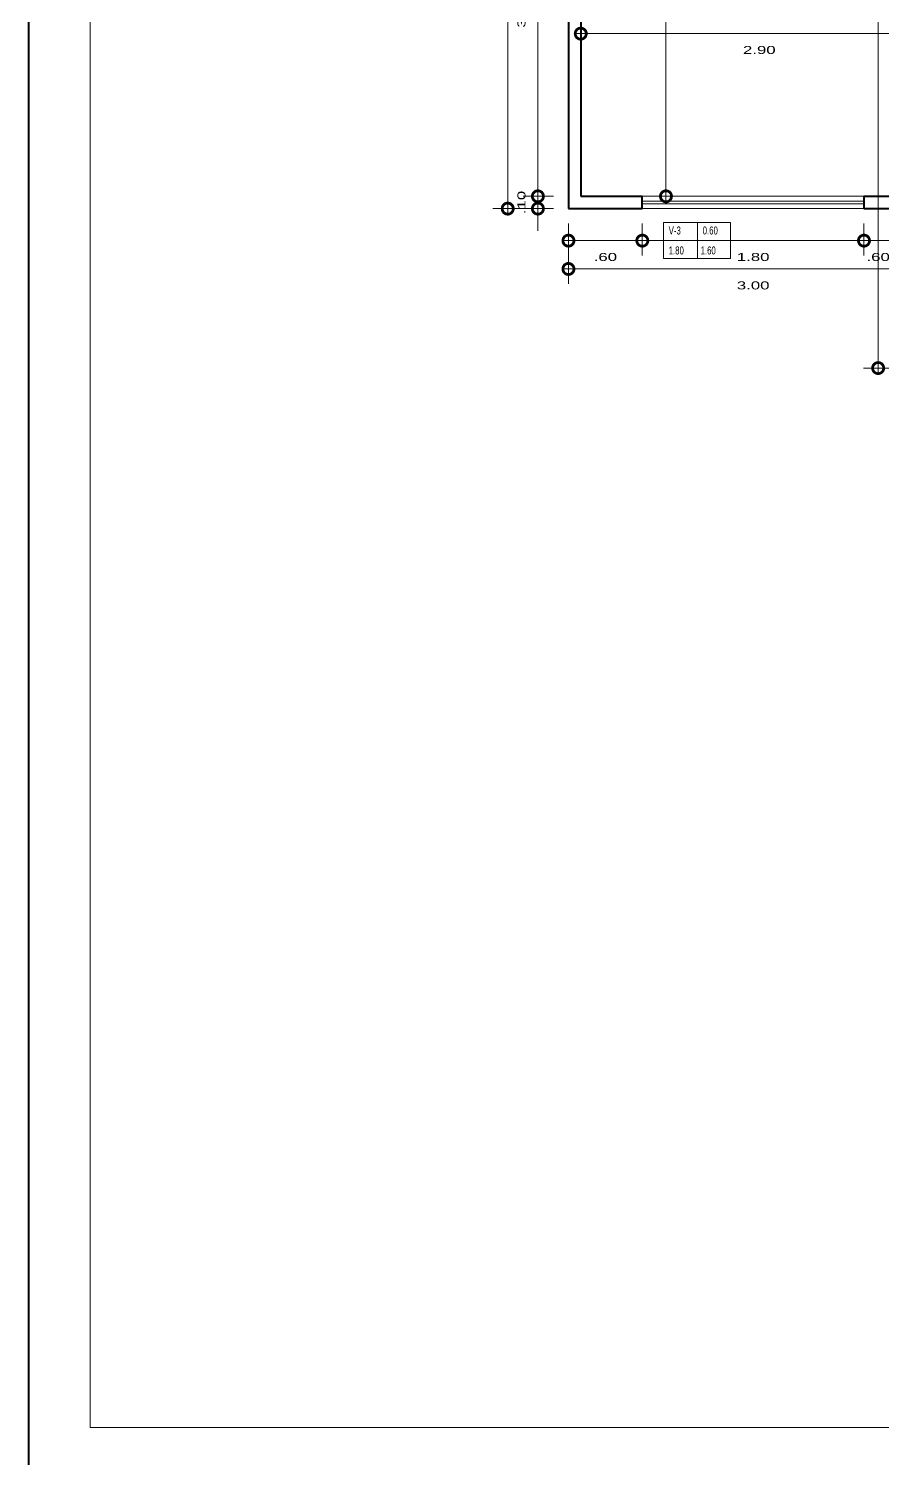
# Model space of a CAD drawing. Header units: inches. Extents: x 155.3 to 248.5, y 20.6 to 88.6.
# Drawn here: x 155.32 to 162.26, y 54.82 to 66.43 of the extents above; entities that cross this region are included whole.
import ezdxf

# ---------------------------------------------------------------- set-up
doc = ezdxf.new("R2010")
doc.units = ezdxf.units.IN
doc.header["$MEASUREMENT"] = 0
doc.linetypes.add('CONTINUA', pattern=[0])
for name, color, linetype in [('COTAS', 252, 'Continuous'), ('MURO', 7, 'Continuous'), ('MURO BAJO', 144, 'Continuous'), ('TEXTOS PLANTA', 7, 'Continuous'), ('VENTANAS', 40, 'Continuous')]:
    doc.layers.add(name, color=color, linetype=linetype)
doc.styles.add('Celso', font='swissel.ttf', dxfattribs={"width": 1.5})
doc.styles.get("Standard").update_dxf_attribs({"font": 'arial.ttf'})
doc.dimstyles.new('PLANTA 1-50', dxfattribs={"dimtxt": 0.065, "dimasz": 0.18, "dimexe": 0.12, "dimexo": 0.12, "dimgap": 0.1, "dimtad": 2, "dimzin": 4, "dimdsep": 46, "dimtxsty": 'Celso', "dimblk": 'DOTSMALL', "dimcen": 0.065, "dimdle": 0.05, "dimclrd": 14, "dimclre": 251, "dimclrt": 256, "dimaunit": 1, "dimadec": 4, "dimazin": 1, "dimtfac": 1, "dimtix": 1, "dimtmove": 0, "dimatfit": 3, "dimldrblk": 'DOTSMALL', "dimfxl": 1, "dimlwd": 9, "dimlwe": 9, "dimarcsym": 0})

# ---------------------------------------------------------------- blocks, each defined once
blk = doc.blocks.new('_DotSmall')
at = {"color": 0, "linetype": 'ByBlock', "lineweight": 0, "const_width": 0.5}
blk.add_lwpolyline([(-0.0625, 0, 1), (0.0625, 0, 1)], format="xyb", close=True, dxfattribs=at)
blk = doc.blocks.new('*D24')
at = {"layer": 'COTAS', "color": 251, "linetype": 'CONTINUA', "lineweight": 9, "transparency": 16777216}
blk.add_line((159.708, 64.848), (159.708, 64.588), dxfattribs=at)
at = {"layer": 'COTAS', "color": 251, "linetype": 'Continuous', "lineweight": 9, "transparency": 16777216}
blk.add_line((160.308, 64.848), (160.308, 64.588), dxfattribs=at)
at = {"layer": 'COTAS', "color": 14, "linetype": 'CONTINUA', "lineweight": 9, "transparency": 16777216}
blk.add_line((159.658, 64.708), (160.358, 64.708), dxfattribs=at)
at = {"layer": 'Defpoints', "color": 0, "lineweight": 0, "transparency": 16777216}
for p in [(159.708, 64.968), (160.308, 64.968), (160.308, 64.708)]:
    blk.add_point(p, dxfattribs=at)
at = {"layer": 'COTAS', "color": 14, "lineweight": 9, "transparency": 16777216, "xscale": 0.18, "yscale": 0.18, "zscale": 0.18, "rotation": 180}
blk.add_blockref('_DotSmall', (159.708, 64.708), dxfattribs=at)
at = {"layer": 'COTAS', "color": 14, "lineweight": 9, "transparency": 16777216, "xscale": 0.18, "yscale": 0.18, "zscale": 0.18}
blk.add_blockref('_DotSmall', (160.308, 64.708), dxfattribs=at)
at = {"layer": 'COTAS', "lineweight": 0, "transparency": 16777216, "insert": (160.008, 64.575), "char_height": 0.065, "attachment_point": 5, "style": 'Celso'}
blk.add_mtext('.60', dxfattribs=at)
blk = doc.blocks.new('*D25')
at = {"layer": 'COTAS', "color": 251, "linetype": 'CONTINUA', "lineweight": 9, "transparency": 16777216}
blk.add_line((160.308, 64.848), (160.308, 64.588), dxfattribs=at)
at = {"layer": 'COTAS', "color": 251, "linetype": 'Continuous', "lineweight": 9, "transparency": 16777216}
blk.add_line((162.108, 64.848), (162.108, 64.588), dxfattribs=at)
at = {"layer": 'COTAS', "color": 14, "linetype": 'CONTINUA', "lineweight": 9, "transparency": 16777216}
blk.add_line((160.258, 64.708), (162.158, 64.708), dxfattribs=at)
at = {"layer": 'Defpoints', "color": 0, "lineweight": 0, "transparency": 16777216}
for p in [(160.308, 64.968), (162.108, 64.968), (162.108, 64.708)]:
    blk.add_point(p, dxfattribs=at)
at = {"layer": 'COTAS', "color": 14, "lineweight": 9, "transparency": 16777216, "xscale": 0.18, "yscale": 0.18, "zscale": 0.18, "rotation": 180}
blk.add_blockref('_DotSmall', (160.308, 64.708), dxfattribs=at)
at = {"layer": 'COTAS', "color": 14, "lineweight": 9, "transparency": 16777216, "xscale": 0.18, "yscale": 0.18, "zscale": 0.18}
blk.add_blockref('_DotSmall', (162.108, 64.708), dxfattribs=at)
at = {"layer": 'COTAS', "lineweight": 0, "transparency": 16777216, "insert": (161.208, 64.575), "char_height": 0.065, "attachment_point": 5, "style": 'Celso'}
blk.add_mtext('1.80', dxfattribs=at)
blk = doc.blocks.new('*D26')
at = {"layer": 'COTAS', "color": 251, "linetype": 'CONTINUA', "lineweight": 9, "transparency": 16777216}
blk.add_line((162.108, 64.848), (162.108, 64.588), dxfattribs=at)
at = {"layer": 'COTAS', "color": 251, "linetype": 'Continuous', "lineweight": 9, "transparency": 16777216}
blk.add_line((162.708, 64.848), (162.708, 64.588), dxfattribs=at)
at = {"layer": 'COTAS', "color": 14, "linetype": 'CONTINUA', "lineweight": 9, "transparency": 16777216}
blk.add_line((162.058, 64.708), (162.758, 64.708), dxfattribs=at)
at = {"layer": 'Defpoints', "color": 0, "lineweight": 0, "transparency": 16777216}
for p in [(162.108, 64.968), (162.708, 64.968), (162.708, 64.708)]:
    blk.add_point(p, dxfattribs=at)
at = {"layer": 'COTAS', "color": 14, "lineweight": 9, "transparency": 16777216, "xscale": 0.18, "yscale": 0.18, "zscale": 0.18, "rotation": 180}
blk.add_blockref('_DotSmall', (162.108, 64.708), dxfattribs=at)
at = {"layer": 'COTAS', "color": 14, "lineweight": 9, "transparency": 16777216, "xscale": 0.18, "yscale": 0.18, "zscale": 0.18}
blk.add_blockref('_DotSmall', (162.708, 64.708), dxfattribs=at)
at = {"layer": 'COTAS', "lineweight": 0, "transparency": 16777216, "insert": (162.223, 64.575), "char_height": 0.065, "attachment_point": 5, "style": 'Celso'}
blk.add_mtext('.60', dxfattribs=at)
blk = doc.blocks.new('*D93')
at = {"layer": 'COTAS', "color": 14, "linetype": 'CONTINUA', "lineweight": 9, "transparency": 16777216}
for p, q in [((159.46, 65.068), (159.46, 65.248)), ((159.46, 64.968), (159.46, 65.068)), ((159.46, 64.968), (159.46, 64.788))]:
    blk.add_line(p, q, dxfattribs=at)
at = {"layer": 'COTAS', "color": 251, "linetype": 'Continuous', "lineweight": 9, "transparency": 16777216}
blk.add_line((159.588, 65.068), (159.34, 65.068), dxfattribs=at)
at = {"layer": 'COTAS', "color": 251, "linetype": 'CONTINUA', "lineweight": 9, "transparency": 16777216}
blk.add_line((159.588, 64.968), (159.34, 64.968), dxfattribs=at)
at = {"layer": 'Defpoints', "color": 0, "lineweight": 0, "transparency": 16777216}
for p in [(159.46, 65.068), (159.708, 65.068), (159.708, 64.968)]:
    blk.add_point(p, dxfattribs=at)
at = {"layer": 'COTAS', "color": 14, "lineweight": 9, "transparency": 16777216, "xscale": 0.18, "yscale": 0.18, "zscale": 0.18}
for p, rotation in [((159.46, 65.068), 270), ((159.46, 64.968), 90)]:
    blk.add_blockref('_DotSmall', p, dxfattribs=dict(at, rotation=rotation))
at = {"layer": 'COTAS', "lineweight": 0, "transparency": 16777216, "insert": (159.327, 65.018), "char_height": 0.065, "attachment_point": 5, "rotation": 90, "style": 'Celso'}
blk.add_mtext('.10', dxfattribs=at)
blk = doc.blocks.new('*D94')
at = {"layer": 'COTAS', "color": 251, "linetype": 'Continuous', "lineweight": 9, "transparency": 16777216}
blk.add_line((159.588, 68.073), (159.34, 68.073), dxfattribs=at)
at = {"layer": 'COTAS', "color": 14, "linetype": 'CONTINUA', "lineweight": 9, "transparency": 16777216}
blk.add_line((159.46, 65.018), (159.46, 68.123), dxfattribs=at)
at = {"layer": 'COTAS', "color": 251, "linetype": 'CONTINUA', "lineweight": 9, "transparency": 16777216}
blk.add_line((159.588, 65.068), (159.34, 65.068), dxfattribs=at)
at = {"layer": 'Defpoints', "color": 0, "lineweight": 0, "transparency": 16777216}
for p in [(159.46, 68.073), (159.708, 68.073), (159.708, 65.068)]:
    blk.add_point(p, dxfattribs=at)
at = {"layer": 'COTAS', "color": 14, "lineweight": 9, "transparency": 16777216, "xscale": 0.18, "yscale": 0.18, "zscale": 0.18}
for p, rotation in [((159.46, 68.073), 90), ((159.46, 65.068), 270)]:
    blk.add_blockref('_DotSmall', p, dxfattribs=dict(at, rotation=rotation))
at = {"layer": 'COTAS', "lineweight": 0, "transparency": 16777216, "insert": (159.327, 66.57), "char_height": 0.065, "attachment_point": 5, "rotation": 90, "style": 'Celso'}
blk.add_mtext('3.01', dxfattribs=at)
blk = doc.blocks.new('*D98')
at = {"layer": 'COTAS', "color": 14, "linetype": 'CONTINUA', "lineweight": 9, "transparency": 16777216}
blk.add_line((159.215, 64.918), (159.215, 69.218), dxfattribs=at)
at = {"layer": 'COTAS', "color": 251, "linetype": 'Continuous', "lineweight": 9, "transparency": 16777216}
blk.add_line((159.588, 69.168), (159.095, 69.168), dxfattribs=at)
at = {"layer": 'COTAS', "color": 251, "linetype": 'CONTINUA', "lineweight": 9, "transparency": 16777216}
blk.add_line((159.588, 64.968), (159.095, 64.968), dxfattribs=at)
at = {"layer": 'Defpoints', "color": 0, "lineweight": 0, "transparency": 16777216}
for p in [(159.215, 69.168), (159.708, 69.168), (159.708, 64.968)]:
    blk.add_point(p, dxfattribs=at)
at = {"layer": 'COTAS', "color": 14, "lineweight": 9, "transparency": 16777216, "xscale": 0.18, "yscale": 0.18, "zscale": 0.18}
for p, rotation in [((159.215, 69.168), 90), ((159.215, 64.968), 270)]:
    blk.add_blockref('_DotSmall', p, dxfattribs=dict(at, rotation=rotation))
at = {"layer": 'COTAS', "lineweight": 0, "transparency": 16777216, "insert": (159.081, 67.068), "char_height": 0.065, "attachment_point": 5, "rotation": 90, "style": 'Celso'}
blk.add_mtext('4.20', dxfattribs=at)
blk = doc.blocks.new('*D99')
at = {"layer": 'COTAS', "color": 251, "linetype": 'CONTINUA', "lineweight": 9, "transparency": 16777216}
blk.add_line((159.708, 64.848), (159.708, 64.358), dxfattribs=at)
at = {"layer": 'COTAS', "color": 251, "linetype": 'Continuous', "lineweight": 9, "transparency": 16777216}
blk.add_line((162.708, 64.848), (162.708, 64.358), dxfattribs=at)
at = {"layer": 'COTAS', "color": 14, "linetype": 'CONTINUA', "lineweight": 9, "transparency": 16777216}
blk.add_line((159.658, 64.478), (162.758, 64.478), dxfattribs=at)
at = {"layer": 'Defpoints', "color": 0, "lineweight": 0, "transparency": 16777216}
for p in [(159.708, 64.968), (162.708, 64.968), (162.708, 64.478)]:
    blk.add_point(p, dxfattribs=at)
at = {"layer": 'COTAS', "color": 14, "lineweight": 9, "transparency": 16777216, "xscale": 0.18, "yscale": 0.18, "zscale": 0.18, "rotation": 180}
blk.add_blockref('_DotSmall', (159.708, 64.478), dxfattribs=at)
at = {"layer": 'COTAS', "color": 14, "lineweight": 9, "transparency": 16777216, "xscale": 0.18, "yscale": 0.18, "zscale": 0.18}
blk.add_blockref('_DotSmall', (162.708, 64.478), dxfattribs=at)
at = {"layer": 'COTAS', "lineweight": 0, "transparency": 16777216, "insert": (161.208, 64.344), "char_height": 0.065, "attachment_point": 5, "style": 'Celso'}
blk.add_mtext('3.00', dxfattribs=at)
blk = doc.blocks.new('*D111')
at = {"layer": 'COTAS', "color": 251, "linetype": 'CONTINUA', "lineweight": 9, "transparency": 16777216}
blk.add_line((162.588, 70.023), (162.103, 70.023), dxfattribs=at)
at = {"layer": 'COTAS', "color": 14, "linetype": 'CONTINUA', "lineweight": 9, "transparency": 16777216}
blk.add_line((162.223, 70.073), (162.223, 63.623), dxfattribs=at)
at = {"layer": 'COTAS', "color": 251, "linetype": 'Continuous', "lineweight": 9, "transparency": 16777216}
blk.add_line((162.588, 63.673), (162.103, 63.673), dxfattribs=at)
at = {"layer": 'Defpoints', "color": 0, "lineweight": 0, "transparency": 16777216}
for p in [(162.708, 70.023), (162.223, 63.673), (162.708, 63.673)]:
    blk.add_point(p, dxfattribs=at)
at = {"layer": 'COTAS', "color": 14, "lineweight": 9, "transparency": 16777216, "xscale": 0.18, "yscale": 0.18, "zscale": 0.18}
for p, rotation in [((162.223, 70.023), 90), ((162.223, 63.673), 270)]:
    blk.add_blockref('_DotSmall', p, dxfattribs=dict(at, rotation=rotation))
at = {"layer": 'COTAS', "lineweight": 0, "transparency": 16777216, "insert": (162.09, 66.848), "char_height": 0.065, "attachment_point": 5, "rotation": 90, "style": 'Celso'}
blk.add_mtext('6.35', dxfattribs=at)
blk = doc.blocks.new('*D245')
at = {"layer": 'COTAS', "color": 251, "linetype": 'CONTINUA', "lineweight": 9, "transparency": 16777216}
blk.add_line((159.808, 66.948), (159.808, 66.269), dxfattribs=at)
at = {"layer": 'COTAS', "color": 251, "linetype": 'Continuous', "lineweight": 9, "transparency": 16777216}
blk.add_line((162.708, 66.948), (162.708, 66.269), dxfattribs=at)
at = {"layer": 'COTAS', "color": 14, "linetype": 'CONTINUA', "lineweight": 9, "transparency": 16777216}
blk.add_line((159.758, 66.389), (162.758, 66.389), dxfattribs=at)
at = {"layer": 'Defpoints', "color": 0, "lineweight": 0, "transparency": 16777216}
for p in [(159.808, 67.068), (162.708, 67.068), (162.708, 66.389)]:
    blk.add_point(p, dxfattribs=at)
at = {"layer": 'COTAS', "color": 14, "lineweight": 9, "transparency": 16777216, "xscale": 0.18, "yscale": 0.18, "zscale": 0.18, "rotation": 180}
blk.add_blockref('_DotSmall', (159.808, 66.389), dxfattribs=at)
at = {"layer": 'COTAS', "color": 14, "lineweight": 9, "transparency": 16777216, "xscale": 0.18, "yscale": 0.18, "zscale": 0.18}
blk.add_blockref('_DotSmall', (162.708, 66.389), dxfattribs=at)
at = {"layer": 'COTAS', "lineweight": 0, "transparency": 16777216, "insert": (161.258, 66.256), "char_height": 0.065, "attachment_point": 5, "style": 'Celso'}
blk.add_mtext('2.90', dxfattribs=at)
blk = doc.blocks.new('*D246')
at = {"layer": 'COTAS', "color": 14, "linetype": 'CONTINUA', "lineweight": 9, "transparency": 16777216}
blk.add_line((160.5, 68.52), (160.5, 65.018), dxfattribs=at)
at = {"layer": 'COTAS', "color": 251, "linetype": 'CONTINUA', "lineweight": 9, "transparency": 16777216}
blk.add_line((160.687, 68.47), (160.38, 68.47), dxfattribs=at)
at = {"layer": 'COTAS', "color": 251, "linetype": 'Continuous', "lineweight": 9, "transparency": 16777216}
blk.add_line((160.687, 65.068), (160.38, 65.068), dxfattribs=at)
at = {"layer": 'Defpoints', "color": 0, "lineweight": 0, "transparency": 16777216}
for p in [(160.807, 68.47), (160.5, 65.068), (160.807, 65.068)]:
    blk.add_point(p, dxfattribs=at)
at = {"layer": 'COTAS', "color": 14, "lineweight": 9, "transparency": 16777216, "xscale": 0.18, "yscale": 0.18, "zscale": 0.18}
for p, rotation in [((160.5, 68.47), 90), ((160.5, 65.068), 270)]:
    blk.add_blockref('_DotSmall', p, dxfattribs=dict(at, rotation=rotation))
at = {"layer": 'COTAS', "lineweight": 0, "transparency": 16777216, "insert": (160.367, 66.769), "char_height": 0.065, "attachment_point": 5, "rotation": 90, "style": 'Celso'}
blk.add_mtext('3.40', dxfattribs=at)

msp = doc.modelspace()

# ---------------------------------------------------------------- linework, layer by layer
at = {"lineweight": 0}
msp.add_lwpolyline([(155.824, 88.068), (191.077, 88.068), (191.077, 55.068), (155.824, 55.068)], close=True, dxfattribs=at)
at = {"layer": 'MURO', "color": 7, "lineweight": 40}
for p, q in [((159.708, 69.168), (159.708, 64.968)), ((159.808, 69.068), (159.808, 65.068)), ((159.808, 65.068), (160.308, 65.068)), ((160.308, 64.968), (160.308, 65.068)), ((162.108, 65.068), (162.108, 64.968)), ((162.108, 65.068), (162.708, 65.068)), ((159.708, 64.968), (160.308, 64.968)), ((162.108, 64.968), (162.708, 64.968))]:
    msp.add_line(p, q, dxfattribs=at)
msp.add_lwpolyline([(196.776, 88.568), (155.324, 88.568), (155.324, 54.568), (196.776, 54.568)], close=True, dxfattribs=at)
at = {"layer": 'MURO BAJO', "lineweight": 15}
for p, q in [((160.308, 65.068), (162.108, 65.068)), ((162.108, 64.968), (160.308, 64.968))]:
    msp.add_line(p, q, dxfattribs=at)
at = {"layer": 'TEXTOS PLANTA', "color": 7, "lineweight": 9}
for points in [[(160.481, 64.855), (161.025, 64.855), (161.025, 64.563), (160.481, 64.563), (160.481, 64.855)], [(160.757, 64.855), (160.757, 64.563)], [(160.481, 64.709), (161.025, 64.709)]]:
    msp.add_lwpolyline(points, dxfattribs=at)
at = {"layer": 'VENTANAS', "lineweight": 20}
for p, q in [((160.308, 65.028), (162.108, 65.028)), ((162.108, 65.008), (160.308, 65.008))]:
    msp.add_line(p, q, dxfattribs=at)

# ---------------------------------------------------------------- texts
at = {"layer": 'TEXTOS PLANTA', "color": 7, "lineweight": 9, "width": 0.7}
for s, p in [('V-3', (160.522, 64.758)), ('0.60', (160.798, 64.758)), ('1.80', (160.522, 64.596)), ('1.60', (160.781, 64.596))]:
    msp.add_text(s, height=0.0649, dxfattribs=at).set_placement(p)

# ---------------------------------------------------------------- dimensions: what is measured, and where the dimension line sits
at = {"layer": 'COTAS', "lineweight": 0}
for base, p1, p2, picture, middle in [((162.223, 63.673), (162.708, 70.023), (162.708, 63.673), '*D111', (162.09, 66.848)), ((159.215, 69.168), (159.708, 64.968), (159.708, 69.168), '*D98', (159.081, 67.068)), ((160.5, 65.068), (160.807, 68.47), (160.807, 65.068), '*D246', (160.367, 66.769)), ((159.46, 65.068), (159.708, 64.968), (159.708, 65.068), '*D93', (159.327, 65.018))]:
    dim = msp.add_linear_dim(base=base, p1=p1, p2=p2, angle=90, dimstyle='PLANTA 1-50', dxfattribs=at)
    dim.commit()
    dim.dimension.update_dxf_attribs({"geometry": picture, "text_midpoint": middle})
dim = msp.add_linear_dim(base=(159.46, 68.073), p1=(159.7085, 65.0676), p2=(159.7085, 68.073), angle=90, dimstyle='PLANTA 1-50', override={"dimtmove": 1}, dxfattribs=at)
dim.commit()
dim.dimension.update_dxf_attribs({"geometry": '*D94', "text_midpoint": (159.3267, 66.5703)})
for base, p1, p2, picture, middle in [((162.708, 66.389), (159.808, 67.068), (162.708, 67.068), '*D245', (161.258, 66.256)), ((160.308, 64.708), (159.708, 64.968), (160.308, 64.968), '*D24', (160.008, 64.575)), ((162.708, 64.478), (159.708, 64.968), (162.708, 64.968), '*D99', (161.208, 64.344)), ((162.108, 64.708), (160.308, 64.968), (162.108, 64.968), '*D25', (161.208, 64.575))]:
    dim = msp.add_linear_dim(base=base, p1=p1, p2=p2, dimstyle='PLANTA 1-50', dxfattribs=at)
    dim.commit()
    dim.dimension.update_dxf_attribs({"geometry": picture, "text_midpoint": middle})
dim = msp.add_linear_dim(base=(162.708, 64.708), p1=(162.108, 64.968), p2=(162.708, 64.968), dimstyle='PLANTA 1-50', dxfattribs=at)
dim.commit()
dim.dimension.update_dxf_attribs({"geometry": '*D26', "text_midpoint": (162.223, 64.708), "dimtype": 160})

doc.saveas('drawing.dxf')
